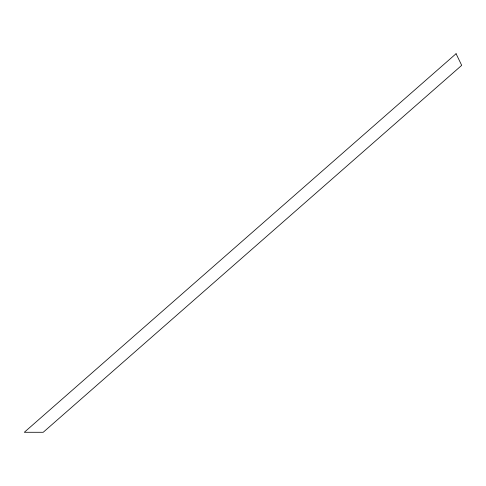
<?xml version="1.0" encoding="UTF-8"?>
<svg xmlns="http://www.w3.org/2000/svg" width="486" height="486" viewBox="0 0 486 486"><rect width="100%" height="100%" fill="white"/><g stroke="black" fill="none" stroke-linecap="round" stroke-linejoin="round"><path stroke-width="0.73" d="M456.068 53.715L24.3 432.285L43.199 432.285L461.7 65.349L456.068 53.715"/></g></svg>
